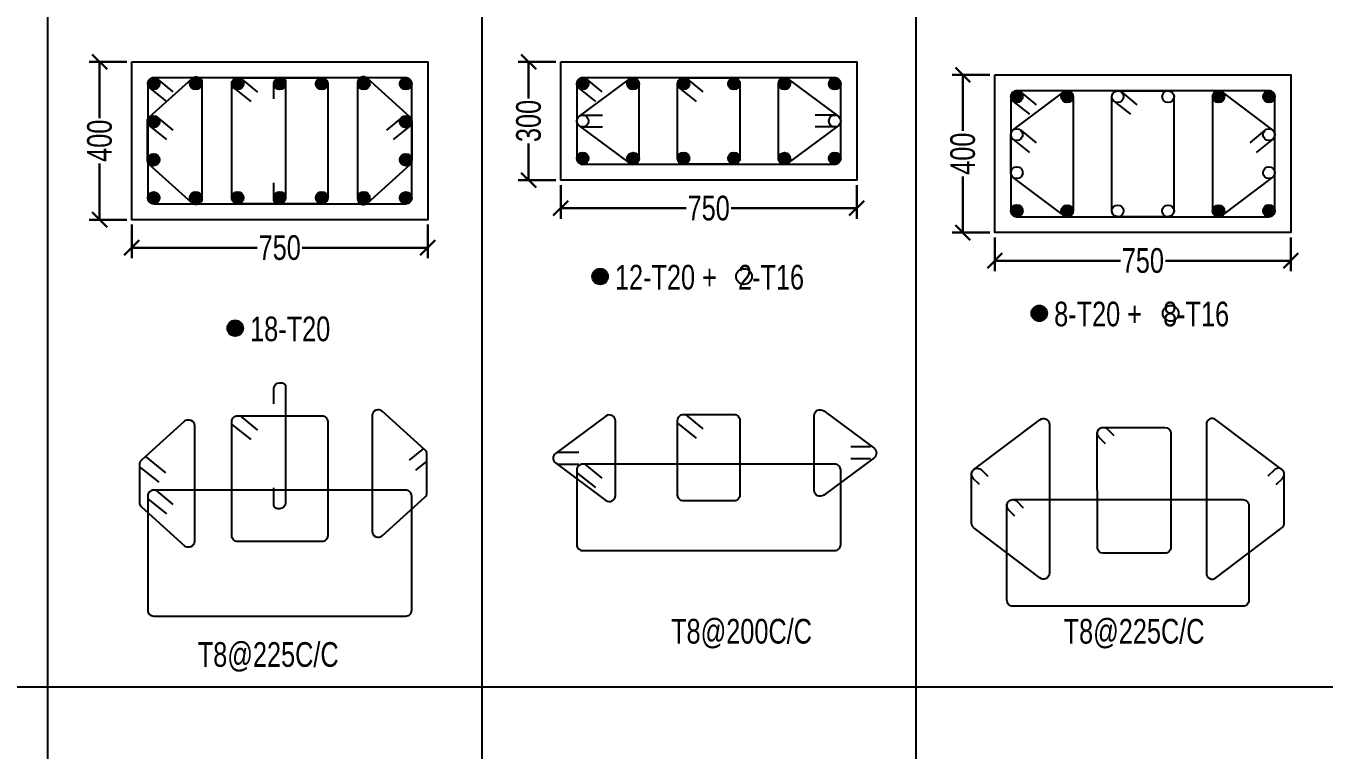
# Model space of a CAD drawing. Header units: millimetres. Extents: x 356 to 40629, y 2473 to 64837.
# Drawn here: x 27803 to 31092, y 13754 to 15588 of the extents above; entities that cross this region are included whole.
import ezdxf

# ---------------------------------------------------------------- set-up
doc = ezdxf.new("R2010")
doc.units = ezdxf.units.MM
for name, color, linetype in [('COL', 5, 'Continuous'), ('S-TIES', 3, 'Continuous'), ('TABLE', 11, 'Continuous'), ('TXT3', 6, 'Continuous')]:
    doc.layers.add(name, color=color, linetype=linetype)
doc.layers.add('STR-COL-DIM', color=8, linetype='Continuous', lineweight=18)
doc.layers.add('STR-LEVEL TEXT', color=110, linetype='Continuous', lineweight=30)
doc.styles.add('SOBHA', font='swisscl.ttf')
doc.styles.add('sobha sed', font='swisscl.ttf')
doc.dimstyles.new('S-25', dxfattribs={"dimscale": 25, "dimtxt": 2.5, "dimasz": 1.5, "dimexe": 0.25, "dimexo": 0.5, "dimgap": 0.1, "dimtad": 0, "dimdec": 0, "dimrnd": 0.0005, "dimzin": 0, "dimdsep": 46, "dimtxsty": 'SOBHA', "dimblk": 'OBLIQUE', "dimcen": 0.09, "dimclrd": 8, "dimclre": 8, "dimclrt": 6, "dimadec": 0, "dimazin": 0, "dimtfac": 1, "dimtdec": 0, "dimtofl": 0, "dimtmove": 0, "dimatfit": 3, "dimfxl": 0.18, "dimtolj": 1, "dimtzin": 0, "dimlwd": -1, "dimlwe": -1, "dimarcsym": 0})

# ---------------------------------------------------------------- blocks, each defined once
blk = doc.blocks.new('_Oblique')
at = {"color": 0, "linetype": 'ByBlock', "lineweight": -2}
for p, q in [((-0.5, -0.5), (0.5, 0.5)), ((0, 0.707), (0, -0.707))]:
    blk.add_line(p, q, dxfattribs=at)
blk = doc.blocks.new('*D400')
at = {"layer": 'STR-LEVEL TEXT', "color": 8, "transparency": 16777216}
for p, q in [((28058.4, 15497.4), (27983.3, 15497.4)), ((27989.6, 15497.4), (27989.6, 15354.9)), ((27989.6, 15097.4), (27989.6, 15239.9)), ((28058.4, 15097.4), (27983.3, 15097.4))]:
    blk.add_line(p, q, dxfattribs=at)
at = {"layer": 'STR-LEVEL TEXT', "color": 8, "transparency": 16777216, "xscale": 37.5, "yscale": 37.5, "zscale": 37.5}
for p, rotation in [((27989.6, 15497.4), 90), ((27989.6, 15097.4), 270)]:
    blk.add_blockref('_Oblique', p, dxfattribs=dict(at, rotation=rotation))
at = {"layer": 'STR-LEVEL TEXT', "color": 6, "transparency": 16777216, "insert": (27989.6, 15297.4), "char_height": 62.5, "attachment_point": 5, "rotation": 90, "style": 'SOBHA'}
blk.add_mtext('\\A1;400', dxfattribs=at)
blk = doc.blocks.new('*D401')
at = {"layer": 'STR-LEVEL TEXT', "color": 8, "transparency": 16777216}
for p, q in [((28070.9, 15084.9), (28070.9, 15020.1)), ((28820.9, 15084.9), (28820.9, 15020.1)), ((28070.9, 15026.4), (28389, 15026.4)), ((28820.9, 15026.4), (28502.8, 15026.4))]:
    blk.add_line(p, q, dxfattribs=at)
at = {"layer": 'STR-LEVEL TEXT', "color": 8, "transparency": 16777216, "xscale": 37.5, "yscale": 37.5, "zscale": 37.5, "rotation": 180}
blk.add_blockref('_Oblique', (28070.9, 15026.4), dxfattribs=at)
at = {"layer": 'STR-LEVEL TEXT', "color": 8, "transparency": 16777216, "xscale": 37.5, "yscale": 37.5, "zscale": 37.5}
blk.add_blockref('_Oblique', (28820.9, 15026.4), dxfattribs=at)
at = {"layer": 'STR-LEVEL TEXT', "color": 6, "transparency": 16777216, "insert": (28445.9, 15026.4), "char_height": 62.5, "attachment_point": 5, "style": 'SOBHA'}
blk.add_mtext('\\A1;750', dxfattribs=at)
blk = doc.blocks.new('*D465')
at = {"layer": 'STR-LEVEL TEXT', "color": 8, "transparency": 16777216}
for p, q in [((29145.3, 15497.4), (29070.2, 15497.4)), ((29076.5, 15497.4), (29076.5, 15404.6)), ((29076.5, 15197.4), (29076.5, 15290.3)), ((29145.3, 15197.4), (29070.2, 15197.4))]:
    blk.add_line(p, q, dxfattribs=at)
at = {"layer": 'STR-LEVEL TEXT', "color": 8, "transparency": 16777216, "xscale": 37.5, "yscale": 37.5, "zscale": 37.5}
for p, rotation in [((29076.5, 15497.4), 90), ((29076.5, 15197.4), 270)]:
    blk.add_blockref('_Oblique', p, dxfattribs=dict(at, rotation=rotation))
at = {"layer": 'STR-LEVEL TEXT', "color": 6, "transparency": 16777216, "insert": (29076.5, 15347.5), "char_height": 62.5, "attachment_point": 5, "rotation": 90, "style": 'SOBHA'}
blk.add_mtext('\\A1;300', dxfattribs=at)
blk = doc.blocks.new('*D466')
at = {"layer": 'STR-LEVEL TEXT', "color": 8, "transparency": 16777216}
for p, q in [((29157.8, 15184.9), (29157.8, 15120.1)), ((29907.8, 15184.9), (29907.8, 15120.1)), ((29157.8, 15126.4), (29475.9, 15126.4)), ((29907.8, 15126.4), (29589.8, 15126.4))]:
    blk.add_line(p, q, dxfattribs=at)
at = {"layer": 'STR-LEVEL TEXT', "color": 8, "transparency": 16777216, "xscale": 37.5, "yscale": 37.5, "zscale": 37.5, "rotation": 180}
blk.add_blockref('_Oblique', (29157.8, 15126.4), dxfattribs=at)
at = {"layer": 'STR-LEVEL TEXT', "color": 8, "transparency": 16777216, "xscale": 37.5, "yscale": 37.5, "zscale": 37.5}
blk.add_blockref('_Oblique', (29907.8, 15126.4), dxfattribs=at)
at = {"layer": 'STR-LEVEL TEXT', "color": 6, "transparency": 16777216, "insert": (29532.8, 15126.4), "char_height": 62.5, "attachment_point": 5, "style": 'SOBHA'}
blk.add_mtext('\\A1;750', dxfattribs=at)
blk = doc.blocks.new('*D406')
at = {"layer": 'STR-LEVEL TEXT', "color": 8, "transparency": 16777216}
for p, q in [((30245.3, 15464.6), (30170.2, 15464.6)), ((30176.5, 15464.6), (30176.5, 15322.1)), ((30176.5, 15064.6), (30176.5, 15207.1)), ((30245.3, 15064.6), (30170.2, 15064.6))]:
    blk.add_line(p, q, dxfattribs=at)
at = {"layer": 'STR-LEVEL TEXT', "color": 8, "transparency": 16777216, "xscale": 37.5, "yscale": 37.5, "zscale": 37.5}
for p, rotation in [((30176.5, 15464.6), 90), ((30176.5, 15064.6), 270)]:
    blk.add_blockref('_Oblique', p, dxfattribs=dict(at, rotation=rotation))
at = {"layer": 'STR-LEVEL TEXT', "color": 6, "transparency": 16777216, "insert": (30176.5, 15264.6), "char_height": 62.5, "attachment_point": 5, "rotation": 90, "style": 'SOBHA'}
blk.add_mtext('\\A1;400', dxfattribs=at)
blk = doc.blocks.new('*D407')
at = {"layer": 'STR-LEVEL TEXT', "color": 8, "transparency": 16777216}
for p, q in [((30257.8, 15052.1), (30257.8, 14987.3)), ((31007.8, 15052.1), (31007.8, 14987.3)), ((30257.8, 14993.6), (30575.9, 14993.6)), ((31007.8, 14993.6), (30689.8, 14993.6))]:
    blk.add_line(p, q, dxfattribs=at)
at = {"layer": 'STR-LEVEL TEXT', "color": 8, "transparency": 16777216, "xscale": 37.5, "yscale": 37.5, "zscale": 37.5, "rotation": 180}
blk.add_blockref('_Oblique', (30257.8, 14993.6), dxfattribs=at)
at = {"layer": 'STR-LEVEL TEXT', "color": 8, "transparency": 16777216, "xscale": 37.5, "yscale": 37.5, "zscale": 37.5}
blk.add_blockref('_Oblique', (31007.8, 14993.6), dxfattribs=at)
at = {"layer": 'STR-LEVEL TEXT', "color": 6, "transparency": 16777216, "insert": (30632.8, 14993.6), "char_height": 62.5, "attachment_point": 5, "style": 'SOBHA'}
blk.add_mtext('\\A1;750', dxfattribs=at)

msp = doc.modelspace()

# ---------------------------------------------------------------- hatches: boundary and pattern name
at = {"layer": 'S-TIES', "ltscale": 7}
h = msp.add_hatch(color=256, dxfattribs=at)
h.dxf.hatch_style = 1
edge = h.paths.add_edge_path()
edge.add_arc((28126.5, 15441.9), 15, 0, 360)
h = msp.add_hatch(color=256, dxfattribs=at)
h.dxf.hatch_style = 1
edge = h.paths.add_edge_path()
edge.add_arc((28233, 15441.9), 15, 0, 360)
h = msp.add_hatch(color=256, dxfattribs=at)
h.dxf.hatch_style = 1
edge = h.paths.add_edge_path()
edge.add_arc((28339.4, 15441.9), 15, 0, 360)
h = msp.add_hatch(color=256, dxfattribs=at)
h.dxf.hatch_style = 1
edge = h.paths.add_edge_path()
edge.add_arc((28445.9, 15441.9), 15, 0, 360)
h = msp.add_hatch(color=256, dxfattribs=at)
h.dxf.hatch_style = 1
edge = h.paths.add_edge_path()
edge.add_arc((28552.4, 15441.9), 15, 0, 360)
h = msp.add_hatch(color=256, dxfattribs=at)
h.dxf.hatch_style = 1
edge = h.paths.add_edge_path()
edge.add_arc((28658.9, 15441.9), 15, 0, 360)
h = msp.add_hatch(color=256, dxfattribs=at)
h.dxf.hatch_style = 1
edge = h.paths.add_edge_path()
edge.add_arc((28765.3, 15441.9), 15, 0, 360)
h = msp.add_hatch(color=256, dxfattribs=at)
h.dxf.hatch_style = 1
edge = h.paths.add_edge_path()
edge.add_arc((29213.4, 15441.9), 15, 0, 360)
h = msp.add_hatch(color=256, dxfattribs=at)
h.dxf.hatch_style = 1
edge = h.paths.add_edge_path()
edge.add_arc((29341.2, 15441.9), 15, 0, 360)
h = msp.add_hatch(color=256, dxfattribs=at)
h.dxf.hatch_style = 1
edge = h.paths.add_edge_path()
edge.add_arc((29469, 15441.9), 15, 0, 360)
h = msp.add_hatch(color=256, dxfattribs=at)
h.dxf.hatch_style = 1
edge = h.paths.add_edge_path()
edge.add_arc((29596.7, 15441.9), 15, 0, 360)
h = msp.add_hatch(color=256, dxfattribs=at)
h.dxf.hatch_style = 1
edge = h.paths.add_edge_path()
edge.add_arc((29724.5, 15441.9), 15, 0, 360)
h = msp.add_hatch(color=256, dxfattribs=at)
h.dxf.hatch_style = 1
edge = h.paths.add_edge_path()
edge.add_arc((29852.3, 15441.9), 15, 0, 360)
h = msp.add_hatch(color=256, dxfattribs=at)
h.dxf.hatch_style = 1
edge = h.paths.add_edge_path()
edge.add_arc((30313.4, 15409.1), 15, 0, 360)
h = msp.add_hatch(color=256, dxfattribs=at)
h.dxf.hatch_style = 1
edge = h.paths.add_edge_path()
edge.add_arc((30441.2, 15409.1), 15, 0, 360)
h = msp.add_hatch(color=256, dxfattribs=at)
h.dxf.hatch_style = 1
edge = h.paths.add_edge_path()
edge.add_arc((30824.5, 15409.1), 15, 0, 360)
h = msp.add_hatch(color=256, dxfattribs=at)
h.dxf.hatch_style = 1
edge = h.paths.add_edge_path()
edge.add_arc((30952.3, 15409.1), 15, 0, 360)
h = msp.add_hatch(color=256, dxfattribs=at)
h.dxf.hatch_style = 1
edge = h.paths.add_edge_path()
edge.add_arc((28126.5, 15345.5), 15, 0, 360)
h = msp.add_hatch(color=256, dxfattribs=at)
h.dxf.hatch_style = 1
edge = h.paths.add_edge_path()
edge.add_arc((28765.2, 15345.5), 15, 0, 360)
h = msp.add_hatch(color=256, dxfattribs=at)
h.dxf.hatch_style = 1
edge = h.paths.add_edge_path()
edge.add_arc((28126.5, 15249.2), 15, 0, 360)
h = msp.add_hatch(color=256, dxfattribs=at)
h.dxf.hatch_style = 1
edge = h.paths.add_edge_path()
edge.add_arc((28765.2, 15249.2), 15, 0, 360)
h = msp.add_hatch(color=256, dxfattribs=at)
h.dxf.hatch_style = 1
edge = h.paths.add_edge_path()
edge.add_arc((29213.5, 15252.8), 15, 0, 360)
h = msp.add_hatch(color=256, dxfattribs=at)
h.dxf.hatch_style = 1
edge = h.paths.add_edge_path()
edge.add_arc((29341.2, 15252.4), 15, 0, 360)
h = msp.add_hatch(color=256, dxfattribs=at)
h.dxf.hatch_style = 1
edge = h.paths.add_edge_path()
edge.add_arc((29468.9, 15252.8), 15, 0, 360)
h = msp.add_hatch(color=256, dxfattribs=at)
h.dxf.hatch_style = 1
edge = h.paths.add_edge_path()
edge.add_arc((29596.7, 15252.8), 15, 0, 360)
h = msp.add_hatch(color=256, dxfattribs=at)
h.dxf.hatch_style = 1
edge = h.paths.add_edge_path()
edge.add_arc((29724.5, 15252.4), 15, 0, 360)
h = msp.add_hatch(color=256, dxfattribs=at)
h.dxf.hatch_style = 1
edge = h.paths.add_edge_path()
edge.add_arc((29852.2, 15252.8), 15, 0, 360)
h = msp.add_hatch(color=256, dxfattribs=at)
h.dxf.hatch_style = 1
edge = h.paths.add_edge_path()
edge.add_arc((28126.6, 15152.8), 15, 0, 360)
h = msp.add_hatch(color=256, dxfattribs=at)
h.dxf.hatch_style = 1
edge = h.paths.add_edge_path()
edge.add_arc((28233, 15152.9), 15, 0, 360)
h = msp.add_hatch(color=256, dxfattribs=at)
h.dxf.hatch_style = 1
edge = h.paths.add_edge_path()
edge.add_arc((28339.4, 15152.9), 15, 0, 360)
h = msp.add_hatch(color=256, dxfattribs=at)
h.dxf.hatch_style = 1
edge = h.paths.add_edge_path()
edge.add_arc((28445.9, 15152.9), 15, 0, 360)
h = msp.add_hatch(color=256, dxfattribs=at)
h.dxf.hatch_style = 1
edge = h.paths.add_edge_path()
edge.add_arc((28552.4, 15152.9), 15, 0, 360)
h = msp.add_hatch(color=256, dxfattribs=at)
h.dxf.hatch_style = 1
edge = h.paths.add_edge_path()
edge.add_arc((28658.9, 15152.9), 15, 0, 360)
h = msp.add_hatch(color=256, dxfattribs=at)
h.dxf.hatch_style = 1
edge = h.paths.add_edge_path()
edge.add_arc((28765.3, 15152.8), 15, 0, 360)
h = msp.add_hatch(color=256, dxfattribs=at)
h.dxf.hatch_style = 1
edge = h.paths.add_edge_path()
edge.add_arc((30313.5, 15120), 15, 0, 360)
h = msp.add_hatch(color=256, dxfattribs=at)
h.dxf.hatch_style = 1
edge = h.paths.add_edge_path()
edge.add_arc((30441.2, 15119.6), 15, 0, 360)
h = msp.add_hatch(color=256, dxfattribs=at)
h.dxf.hatch_style = 1
edge = h.paths.add_edge_path()
edge.add_arc((30824.5, 15119.6), 15, 0, 360)
h = msp.add_hatch(color=256, dxfattribs=at)
h.dxf.hatch_style = 1
edge = h.paths.add_edge_path()
edge.add_arc((30952.2, 15120), 15, 0, 360)
h = msp.add_hatch(color=256, dxfattribs=at)
h.dxf.hatch_style = 1
edge = h.paths.add_edge_path()
edge.add_arc((29257.6, 14953.3), 20, 0, 360)
h = msp.add_hatch(color=256, dxfattribs=at)
h.dxf.hatch_style = 1
edge = h.paths.add_edge_path()
edge.add_arc((30370.3, 14860.1), 20, 0, 360)
h = msp.add_hatch(color=256, dxfattribs=at)
h.dxf.hatch_style = 1
edge = h.paths.add_edge_path()
edge.add_arc((28333.2, 14822.4), 20, 0, 360)

# ---------------------------------------------------------------- linework, layer by layer
at = {"layer": 'COL', "elevation": 0}
for points in [[(28070.9, 15497.4), (28820.9, 15497.4), (28820.9, 15097.4), (28070.9, 15097.4)], [(29157.8, 15497.4), (29907.8, 15497.4), (29907.8, 15197.4), (29157.8, 15197.4)], [(30257.8, 15464.6), (31007.8, 15464.6), (31007.8, 15064.6), (30257.8, 15064.6)]]:
    msp.add_lwpolyline(points, close=True, dxfattribs=at)
at = {"layer": 'S-TIES', "ltscale": 7, "elevation": 0}
for points in [[(28249, 15444.1), (28249, 15150.7, -0.650149), (28223.9, 15139.6), (28115.5, 15237.6, -0.211938), (28110.5, 15248.7), (28110.5, 15346, -0.211928), (28115.5, 15357.1), (28223.9, 15455.3, -0.650363)], [(28642.9, 15444.1), (28642.9, 15150.7, 0.650149), (28667.9, 15139.6), (28776.4, 15237.6, 0.211938), (28781.3, 15248.7), (28781.3, 15346, 0.211928), (28776.4, 15357.1), (28667.9, 15455.3, 0.650363)], [(28126.6, 15137.8), (28765.3, 15137.8, 0.414214), (28780.3, 15152.8), (28780.3, 15441.9, 0.414214), (28765.3, 15456.9), (28126.6, 15456.9, 0.414214), (28111.6, 15441.9), (28111.6, 15152.8, 0.414214)], [(28339.4, 15456.9), (28552.4, 15456.9, -0.414214), (28567.4, 15441.9), (28567.4, 15152.9, -0.414214), (28552.4, 15137.9), (28339.4, 15137.9, -0.414214), (28324.4, 15152.9), (28324.4, 15441.9, -0.414214)], [(29213.5, 15237.8), (29852.3, 15237.8, 0.414214), (29867.3, 15252.8), (29867.3, 15441.9, 0.414214), (29852.3, 15456.9), (29213.5, 15456.9, 0.414214), (29198.5, 15441.9), (29198.5, 15252.8, 0.414214)], [(29356.2, 15252.4), (29356.2, 15441.9, 0.615959), (29332.3, 15453.9), (29204.6, 15359.4, 0.503211), (29204.5, 15335.3), (29332.2, 15240.4, 0.616567)], [(29469, 15456.9), (29596.7, 15456.9, -0.414214), (29611.7, 15441.9), (29611.7, 15252.8, -0.414214), (29596.7, 15237.8), (29469, 15237.8, -0.414214), (29454, 15252.8), (29454, 15441.9, -0.414214)], [(29709.5, 15252.4), (29709.5, 15441.9, -0.615959), (29733.4, 15453.9), (29861.1, 15359.4, -0.503211), (29861.1, 15335.3), (29733.5, 15240.4, -0.616567)], [(30456.2, 15409.1), (30456.2, 15119.6, -0.619608), (30432.2, 15107.7), (30304.4, 15204.4, -0.234772), (30298.5, 15216.4), (30298.4, 15312.8, -0.23547), (30304.4, 15324.7), (30432.2, 15421.1, -0.618942)], [(30313.5, 15105), (30952.3, 15105, 0.414214), (30967.3, 15120), (30967.3, 15409.1, 0.414214), (30952.3, 15424.1), (30313.5, 15424.1, 0.414214), (30298.5, 15409.1), (30298.5, 15120, 0.414214)], [(30569.4, 15423.7), (30696.4, 15423.7, -0.414214), (30711.4, 15408.7), (30711.4, 15120, -0.414214), (30696.4, 15105), (30569.4, 15105, -0.414214), (30554.4, 15120), (30554.4, 15408.7, -0.414214)], [(30809.4, 15409.1), (30809.5, 15119.6, 0.619608), (30833.5, 15107.7), (30961.3, 15204.4, 0.234772), (30967.2, 15216.4), (30967.2, 15312.8, 0.23547), (30961.3, 15324.7), (30833.5, 15421.1, 0.618942)], [(28680.3, 14601.2), (28680.3, 14307.7, 0.650149), (28705.3, 14296.6), (28813.7, 14394.6, 0.211938), (28818.7, 14405.7), (28818.7, 14503, 0.211928), (28813.8, 14514.1), (28705.3, 14612.3, 0.650363)], [(29296.3, 14398.4), (29296.4, 14587.8, 0.615959), (29272.4, 14599.9), (29144.7, 14505.3, 0.503211), (29144.7, 14481.3), (29272.4, 14386.3, 0.616567)], [(29469, 14604), (29596.7, 14604, -0.414214), (29611.7, 14589), (29611.7, 14399.9, -0.414214), (29596.7, 14384.9), (29469, 14384.9, -0.414214), (29454, 14399.9), (29454, 14589, -0.414214)], [(29800.2, 14411.6), (29800.2, 14601.1, -0.615959), (29824.1, 14613.2), (29951.8, 14518.6, -0.503211), (29951.8, 14494.5), (29824.2, 14399.6, -0.616567)], [(28229.9, 14575.9), (28229.9, 14282.4, -0.650149), (28204.8, 14271.3), (28096.4, 14369.3, -0.211938), (28091.5, 14380.5), (28091.4, 14477.7, -0.211928), (28096.4, 14488.8), (28204.8, 14587, -0.650363)], [(28339.4, 14600.9), (28552.4, 14600.9, -0.414214), (28567.4, 14585.9), (28567.4, 14296.9, -0.414214), (28552.4, 14281.9), (28339.4, 14281.9, -0.414214), (28324.4, 14296.9), (28324.4, 14585.9, -0.414214)], [(30396, 14578.9), (30396, 14201.9, -0.619608), (30371.9, 14190), (30204.7, 14316.6, -0.234772), (30198.8, 14328.5), (30198.8, 14452.7, -0.23547), (30204.7, 14464.7), (30372, 14590.8, -0.618942)], [(30532.4, 14571.4), (30688.6, 14571.4, -0.414166), (30703.6, 14556.4), (30703.6, 14267.3, -0.414262), (30688.6, 14252.3), (30532.5, 14252.3, -0.414166), (30517.5, 14267.3), (30517.4, 14556.4, -0.414262)], [(30793.7, 14578.9), (30793.7, 14201.9, 0.619608), (30817.8, 14190), (30985, 14316.6, 0.234772), (30990.9, 14328.5), (30990.9, 14452.7, 0.23547), (30985, 14464.7), (30817.7, 14590.8, 0.618942)], [(29213.5, 14259.3), (29852.3, 14259.3, 0.414214), (29867.3, 14274.3), (29867.3, 14463.4, 0.414214), (29852.3, 14478.4), (29213.5, 14478.4, 0.414214), (29198.5, 14463.4), (29198.5, 14274.3, 0.414214)], [(28126.6, 14093.2), (28765.3, 14093.2, 0.414214), (28780.3, 14108.2), (28780.3, 14397.3, 0.414214), (28765.3, 14412.3), (28126.6, 14412.3, 0.414214), (28111.6, 14397.3), (28111.6, 14108.2, 0.414214)], [(30303.3, 14388.3), (30886.4, 14388.3, -0.414214), (30901.4, 14373.3), (30901.4, 14133.3, -0.414214), (30886.4, 14118.3), (30303.3, 14118.3, -0.414214), (30288.3, 14133.3), (30288.3, 14373.3, -0.414214)]]:
    msp.add_lwpolyline(points, format="xyb", close=True, dxfattribs=at)
for points in [[(28116.5, 15430.7), (28158.7, 15397.2)], [(28136.5, 15453), (28175.3, 15420.9)], [(28330.5, 15430.2), (28372.6, 15396.7)], [(28350.5, 15452.6), (28389.3, 15420.4)], [(29203.4, 15430.7), (29245.6, 15397.2)], [(29223.5, 15453), (29262.3, 15420.9)], [(29459, 15430.7), (29501.2, 15397.2)], [(29479, 15453), (29517.8, 15420.9)], [(30303.4, 15397.9), (30345.6, 15364.4)], [(30323.5, 15420.3), (30362.3, 15388.1)], [(30559, 15397.9), (30601.2, 15364.4)], [(30579.1, 15420.3), (30617.9, 15388.1)], [(29213.5, 15362.3), (29263.5, 15362.3)], [(29852.2, 15362.3), (29802.2, 15362.3)], [(28116.5, 15334.3), (28158.7, 15300.8)], [(28136.6, 15356.7), (28175.4, 15324.5)], [(28755.3, 15356.7), (28716.5, 15324.5)], [(28775.3, 15334.3), (28733.1, 15300.8)], [(29213.5, 15332.3), (29263.5, 15332.3)], [(29852.2, 15332.3), (29802.2, 15332.3)], [(30303.5, 15301.6), (30345.6, 15268)], [(30323.5, 15323.9), (30362.3, 15291.7)], [(30942.2, 15323.9), (30903.4, 15291.7)], [(30962.2, 15301.6), (30920, 15268)], [(29474.3, 14604), (29517.8, 14568)], [(28324.4, 14579), (28372.6, 14540.7)], [(28345.3, 14600.9), (28389.3, 14564.4)], [(29454, 14581.8), (29501.2, 14544.3)], [(28809.8, 14517.7), (28774.1, 14488.1)], [(29148.7, 14508.3), (29203.7, 14508.3)], [(29942.9, 14521.6), (29892.9, 14521.6)], [(28091.4, 14470.9), (28139.6, 14432.5)], [(28106.2, 14497.7), (28156.3, 14456.2)], [(28818.7, 14485.3), (28790.1, 14462.6)], [(29148.7, 14478.3), (29203.7, 14478.3)], [(29218.8, 14478.4), (29262.3, 14442.4)], [(29942.9, 14491.6), (29892.9, 14491.6)], [(29198.5, 14456.1), (29245.6, 14418.7)], [(28131.9, 14412.3), (28175.3, 14376.3)], [(28111.6, 14390.1), (28158.7, 14352.6)]]:
    msp.add_lwpolyline(points, dxfattribs=at)
for points in [[(28431, 15403.9), (28431, 15441.9, -0.414139), (28446, 15456.9), (28450.9, 15456.9, -0.414288), (28460.9, 15446.9), (28460.8, 15152.9, -0.414139), (28445.8, 15137.9), (28440.9, 15137.9, -0.414288), (28430.9, 15147.9), (28430.9, 15191.1)], [(28431, 14631.3), (28431, 14669.3, -0.414139), (28446, 14684.3), (28450.9, 14684.3, -0.414288), (28460.9, 14674.3), (28460.8, 14380.3, -0.414139), (28445.8, 14365.3), (28440.9, 14365.3, -0.414288), (28430.9, 14375.3), (28430.9, 14418.5)], [(30537.8, 14529.9), (30521.8, 14545.8, -0.668178), (30532.4, 14571.4, -0.200501), (30543.1, 14566.9), (30559, 14551)], [(30219.1, 14426.2), (30203.2, 14442.1, -0.668178), (30213.8, 14467.7, -0.200501), (30224.4, 14463.3), (30240.3, 14447.4)], [(30970.6, 14426.2), (30986.5, 14442.1, 0.668178), (30975.9, 14467.7, 0.200501), (30965.3, 14463.3), (30949.4, 14447.4)], [(30308.6, 14346.7), (30292.7, 14362.6, -0.668178), (30303.3, 14388.3, -0.200501), (30314, 14383.8), (30329.9, 14367.9)]]:
    msp.add_lwpolyline(points, format="xyb", dxfattribs=at)
at = {"layer": 'S-TIES', "ltscale": 7}
for centre, radius in [((28126.5, 15441.9, 0), 15), ((28233, 15441.9, 0), 15), ((28339.4, 15441.9, 0), 15), ((28445.9, 15441.9, 0), 15), ((28552.4, 15441.9, 0), 15), ((28658.9, 15441.9, 0), 15), ((28765.3, 15441.9, 0), 15), ((29213.4, 15441.9, 0), 15), ((29341.2, 15441.9, 0), 15), ((29469, 15441.9, 0), 15), ((29596.7, 15441.9, 0), 15), ((29724.5, 15441.9, 0), 15), ((29852.3, 15441.9, 0), 15), ((30313.4, 15409.1, 0), 15), ((30441.2, 15409.1, 0), 15), ((30569, 15409.1, 0), 15), ((30696.8, 15409.1, 0), 15), ((30824.5, 15409.1, 0), 15), ((30952.3, 15409.1, 0), 15), ((28126.5, 15345.5, 0), 15), ((28765.2, 15345.5, 0), 15), ((29213.5, 15347.3, 0), 15), ((29852.3, 15347.3, 0), 15), ((30313.4, 15312.8, 0), 15), ((30952.1, 15312.8, 0), 15), ((28126.5, 15249.2, 0), 15), ((28765.2, 15249.2, 0), 15), ((29213.5, 15252.8, 0), 15), ((29341.2, 15252.4, 0), 15), ((29468.9, 15252.8, 0), 15), ((29596.7, 15252.8, 0), 15), ((29724.5, 15252.4, 0), 15), ((29852.2, 15252.8, 0), 15), ((30313.5, 15216.4, 0), 15), ((30952.2, 15216.4, 0), 15), ((28126.6, 15152.8, 0), 15), ((28233, 15152.9, 0), 15), ((28339.4, 15152.9, 0), 15), ((28445.9, 15152.9, 0), 15), ((28552.4, 15152.9, 0), 15), ((28658.9, 15152.9, 0), 15), ((28765.3, 15152.8, 0), 15), ((30313.5, 15120, 0), 15), ((30441.2, 15119.6, 0), 15), ((30569, 15119.6, 0), 15), ((30696.7, 15119.6, 0), 15), ((30824.5, 15119.6, 0), 15), ((30952.2, 15120, 0), 15), ((29257.6, 14953.3, 0), 20), ((29622.1, 14953.3, 0), 20), ((30370.3, 14860.1, 0), 20), ((30703.1, 14860.1, 0), 20), ((28333.2, 14822.4, 0), 20)]:
    msp.add_circle(centre, radius, dxfattribs=at)
at = {"layer": 'TABLE', "ltscale": 10}
for p, q in [((27857.8, 18992.2, 0), (27857.8, 11792.7, 0)), ((28957.8, 18992.2, 0), (28957.8, 11792.7, 0)), ((30057.8, 18992.2, 0), (30057.8, 11792.7, 0)), ((18883.5, 13913.9, 0), (40628.8, 13913.9, 0))]:
    msp.add_line(p, q, dxfattribs=at)

# ---------------------------------------------------------------- texts
at = {"layer": 'STR-COL-DIM', "color": 6, "char_height": 62.5, "width": 636.777, "attachment_point": 1, "style": 'sobha sed'}
for s, insert in [('12-T20 +   2-T16', (29295.3, 14983, 0)), ('8-T20 +   8-T16', (30408, 14889.8, 0)), ('18-T20 ', (28370.9, 14852.1, 0))]:
    msp.add_mtext(s, dxfattribs=dict(at, insert=insert))
at = {"layer": 'TXT3', "color": 4, "ltscale": 7, "style": 'sobha sed'}
for s, p in [('T8@200C/C', (29437.5, 14023.6, 0)), ('T8@225C/C', (30432, 14023.6, 0)), ('T8@225C/C', (28238.3, 13964.7, 0))]:
    msp.add_text(s, height=62.5, dxfattribs=at).set_placement(p)

# ---------------------------------------------------------------- dimensions: what is measured, and where the dimension line sits
at = {"layer": 'STR-LEVEL TEXT'}
for base, p1, p2, picture, middle in [((27989.6, 15497.4, 0), (28070.9, 15097.4, 0), (28070.9, 15497.4, 0), '*D400', (27989.6, 15297.4, 0)), ((30176.5, 15464.6, 0), (30257.8, 15064.6, 0), (30257.8, 15464.6, 0), '*D406', (30176.5, 15264.6, 0))]:
    dim = msp.add_linear_dim(base=base, p1=p1, p2=p2, angle=90, dimstyle='S-25', dxfattribs=at)
    dim.commit()
    dim.dimension.update_dxf_attribs({"geometry": picture, "text_midpoint": middle})
dim = msp.add_linear_dim(base=(29076.5, 15497.4, 0), p1=(29157.8, 15197.4, 0), p2=(29157.8, 15497.4, 0), angle=90, dimstyle='S-25', dxfattribs=at)
dim.commit()
dim.dimension.update_dxf_attribs({"geometry": '*D465', "text_midpoint": (29076.5, 15347.5, 0), "dimtype": 160})
for base, p1, p2, picture, middle in [((29907.8, 15126.4, 0), (29157.8, 15197.4, 0), (29907.8, 15197.4, 0), '*D466', (29532.8, 15126.4, 0)), ((28820.9, 15026.4, 0), (28070.9, 15097.4, 0), (28820.9, 15097.4, 0), '*D401', (28445.9, 15026.4, 0)), ((31007.8, 14993.6, 0), (30257.8, 15064.6, 0), (31007.8, 15064.6, 0), '*D407', (30632.8, 14993.6, 0))]:
    dim = msp.add_linear_dim(base=base, p1=p1, p2=p2, dimstyle='S-25', dxfattribs=at)
    dim.commit()
    dim.dimension.update_dxf_attribs({"geometry": picture, "text_midpoint": middle})

doc.saveas('drawing.dxf')
